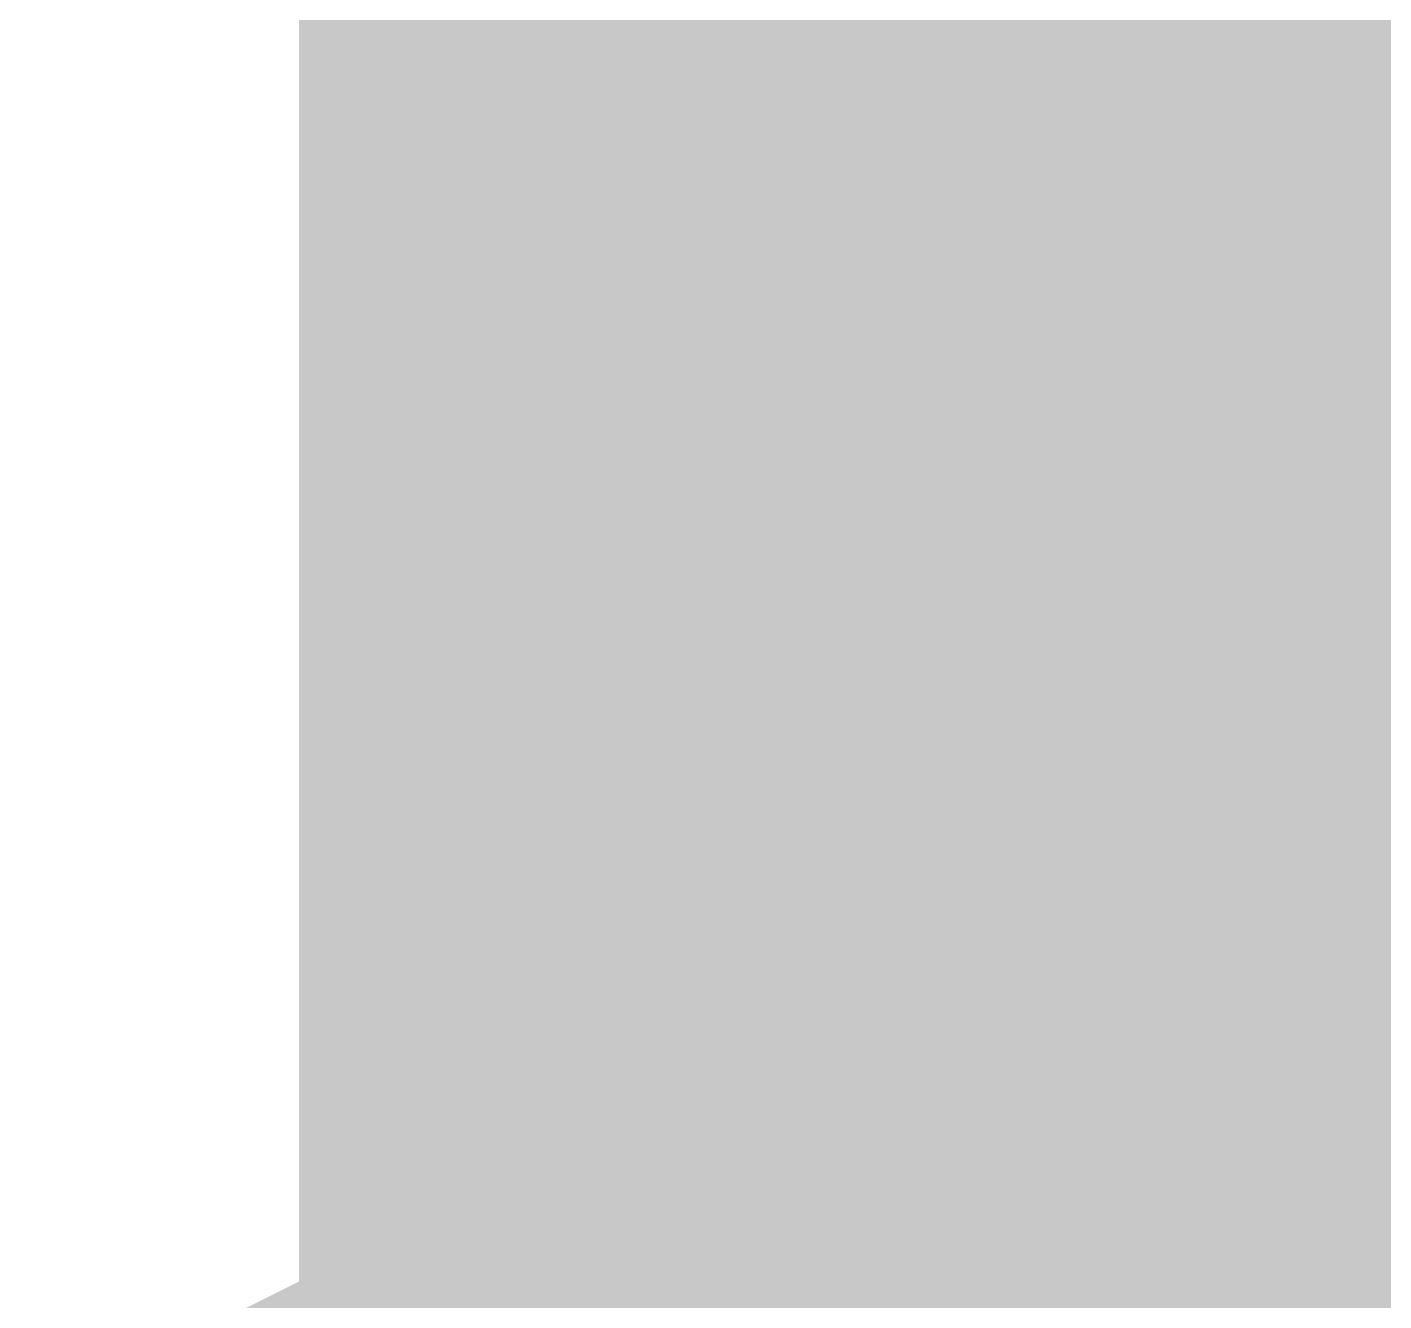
# Model space of a CAD drawing. Header units: inches. Extents: x 0 to 841, y 0 to 594.
# Drawn here: x 444.492 to 445.164, y 553.32 to 553.95 of the extents above; entities that cross this region are included whole.
import ezdxf

# ---------------------------------------------------------------- set-up
doc = ezdxf.new("R2010")
doc.units = ezdxf.units.IN
doc.layers.add('Sheet', color=255, linetype='Continuous')

msp = doc.modelspace()

# ---------------------------------------------------------------- linework, layer by layer
at = {"layer": 'Sheet'}
for points in [[(445.00147, 552.49546, 0.7493, 0.7493, 0), (445.00147, 554.98843, 0.7493, 0.7493, 0)], [(444.64214, 553.16924, 0.29972, 0.29972, 0), (444.68706, 553.1917, 0.29972, 0.29972, 0), (444.70952, 553.1917, 0.29972, 0.29972, 0), (444.75443, 553.21416, 0.29972, 0.29972, 0), (444.77689, 553.21416, 0.29972, 0.29972, 0), (444.82181, 553.23662, 0.29972, 0.29972, 0), (444.84426, 553.23662, 0.29972, 0.29972, 0), (444.88918, 553.25908, 0.29972, 0.29972, 0), (444.9341, 553.25908, 0.29972, 0.29972, 0), (444.95655, 553.25908, 0.29972, 0.29972, 0), (445.00147, 553.25908, 0.29972, 0.29972, 0)], [(444.64214, 553.16924, 0.29972, 0.29972, 0), (444.68706, 553.1917, 0.29972, 0.29972, 0), (444.70952, 553.1917, 0.29972, 0.29972, 0), (444.75443, 553.21416, 0.29972, 0.29972, 0), (444.77689, 553.21416, 0.29972, 0.29972, 0), (444.82181, 553.23662, 0.29972, 0.29972, 0), (444.84426, 553.23662, 0.29972, 0.29972, 0), (444.88918, 553.25908, 0.29972, 0.29972, 0), (444.9341, 553.25908, 0.29972, 0.29972, 0), (444.95655, 553.25908, 0.29972, 0.29972, 0), (445.00147, 553.25908, 0.29972, 0.29972, 0)], [(444.64214, 553.16924, 0.29972, 0.29972, 0), (444.68706, 553.1917, 0.29972, 0.29972, 0), (444.70952, 553.1917, 0.29972, 0.29972, 0), (444.75443, 553.21416, 0.29972, 0.29972, 0), (444.77689, 553.21416, 0.29972, 0.29972, 0), (444.82181, 553.23662, 0.29972, 0.29972, 0), (444.84426, 553.23662, 0.29972, 0.29972, 0), (444.88918, 553.25908, 0.29972, 0.29972, 0), (444.9341, 553.25908, 0.29972, 0.29972, 0), (444.95655, 553.25908, 0.29972, 0.29972, 0), (445.00147, 553.25908, 0.29972, 0.29972, 0)], [(444.64214, 553.16924, 0.29972, 0.29972, 0), (444.68706, 553.1917, 0.29972, 0.29972, 0), (444.70952, 553.1917, 0.29972, 0.29972, 0), (444.75443, 553.21416, 0.29972, 0.29972, 0), (444.77689, 553.21416, 0.29972, 0.29972, 0), (444.82181, 553.23662, 0.29972, 0.29972, 0), (444.84426, 553.23662, 0.29972, 0.29972, 0), (444.88918, 553.25908, 0.29972, 0.29972, 0), (444.9341, 553.25908, 0.29972, 0.29972, 0), (444.95655, 553.25908, 0.29972, 0.29972, 0), (445.00147, 553.25908, 0.29972, 0.29972, 0)], [(444.64214, 553.16924, 0.29972, 0.29972, 0), (444.68706, 553.1917, 0.29972, 0.29972, 0), (444.70952, 553.1917, 0.29972, 0.29972, 0), (444.75443, 553.21416, 0.29972, 0.29972, 0), (444.77689, 553.21416, 0.29972, 0.29972, 0), (444.82181, 553.23662, 0.29972, 0.29972, 0), (444.84426, 553.23662, 0.29972, 0.29972, 0), (444.88918, 553.25908, 0.29972, 0.29972, 0), (444.9341, 553.25908, 0.29972, 0.29972, 0), (444.95655, 553.25908, 0.29972, 0.29972, 0), (445.00147, 553.25908, 0.29972, 0.29972, 0)], [(445.00147, 553.25908, 0.29972, 0.29972, 0), (445.00147, 553.25908, 0.29972, 0.29972, 0)], [(445.00147, 553.25908, 0.29972, 0.29972, 0), (445.04638, 553.25908, 0.29972, 0.29972, 0), (445.0913, 553.25908, 0.29972, 0.29972, 0), (445.11376, 553.25908, 0.29972, 0.29972, 0), (445.15867, 553.23662, 0.29972, 0.29972, 0), (445.20359, 553.23662, 0.29972, 0.29972, 0), (445.22605, 553.21416, 0.29972, 0.29972, 0), (445.27096, 553.21416, 0.29972, 0.29972, 0), (445.29342, 553.1917, 0.29972, 0.29972, 0), (445.33834, 553.1917, 0.29972, 0.29972, 0)], [(445.00147, 553.25908, 0.29972, 0.29972, 0), (445.00147, 553.25908, 0.29972, 0.29972, 0)], [(445.00147, 553.25908, 0.29972, 0.29972, 0), (445.04638, 553.25908, 0.29972, 0.29972, 0), (445.0913, 553.25908, 0.29972, 0.29972, 0), (445.11376, 553.25908, 0.29972, 0.29972, 0), (445.15867, 553.23662, 0.29972, 0.29972, 0), (445.20359, 553.23662, 0.29972, 0.29972, 0), (445.22605, 553.21416, 0.29972, 0.29972, 0), (445.27096, 553.21416, 0.29972, 0.29972, 0), (445.29342, 553.1917, 0.29972, 0.29972, 0), (445.33834, 553.1917, 0.29972, 0.29972, 0)], [(445.00147, 553.25908, 0.29972, 0.29972, 0), (445.00147, 553.25908, 0.29972, 0.29972, 0)], [(445.00147, 553.25908, 0.29972, 0.29972, 0), (445.04638, 553.25908, 0.29972, 0.29972, 0), (445.0913, 553.25908, 0.29972, 0.29972, 0), (445.11376, 553.25908, 0.29972, 0.29972, 0), (445.15867, 553.23662, 0.29972, 0.29972, 0), (445.20359, 553.23662, 0.29972, 0.29972, 0), (445.22605, 553.21416, 0.29972, 0.29972, 0), (445.27096, 553.21416, 0.29972, 0.29972, 0), (445.29342, 553.1917, 0.29972, 0.29972, 0), (445.33834, 553.1917, 0.29972, 0.29972, 0)], [(445.00147, 553.25908, 0.29972, 0.29972, 0), (445.00147, 553.25908, 0.29972, 0.29972, 0)], [(445.00147, 553.25908, 0.29972, 0.29972, 0), (445.04638, 553.25908, 0.29972, 0.29972, 0), (445.0913, 553.25908, 0.29972, 0.29972, 0), (445.11376, 553.25908, 0.29972, 0.29972, 0), (445.15867, 553.23662, 0.29972, 0.29972, 0), (445.20359, 553.23662, 0.29972, 0.29972, 0), (445.22605, 553.21416, 0.29972, 0.29972, 0), (445.27096, 553.21416, 0.29972, 0.29972, 0), (445.29342, 553.1917, 0.29972, 0.29972, 0), (445.33834, 553.1917, 0.29972, 0.29972, 0)], [(445.00147, 553.25908, 0.29972, 0.29972, 0), (445.00147, 553.25908, 0.29972, 0.29972, 0)], [(445.00147, 553.25908, 0.29972, 0.29972, 0), (445.04638, 553.25908, 0.29972, 0.29972, 0), (445.0913, 553.25908, 0.29972, 0.29972, 0), (445.11376, 553.25908, 0.29972, 0.29972, 0), (445.15867, 553.23662, 0.29972, 0.29972, 0), (445.20359, 553.23662, 0.29972, 0.29972, 0), (445.22605, 553.21416, 0.29972, 0.29972, 0), (445.27096, 553.21416, 0.29972, 0.29972, 0), (445.29342, 553.1917, 0.29972, 0.29972, 0), (445.33834, 553.1917, 0.29972, 0.29972, 0)]]:
    msp.add_lwpolyline(points, format="xyseb", dxfattribs=at)

doc.saveas('drawing.dxf')
